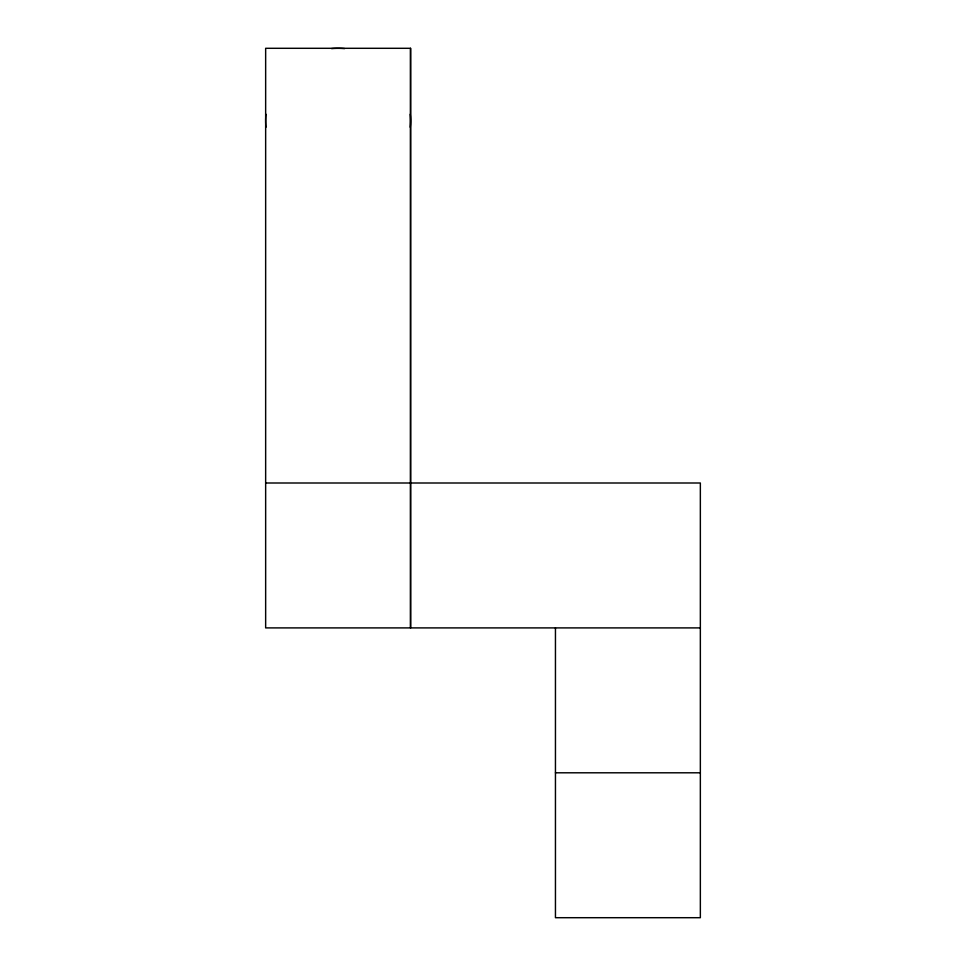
<?xml version="1.0" encoding="UTF-8"?>
<svg xmlns="http://www.w3.org/2000/svg" width="966" height="966" viewBox="0 0 966 966"><rect width="100%" height="100%" fill="white"/><g stroke="black" fill="none" stroke-linecap="round" stroke-linejoin="round"><path stroke-width="1.45" d="M410.55 48.3L410.55 627.9L410.55 48.3L265.65 48.3L265.65 627.9L700.35 627.9M265.65 483L700.35 483L700.35 917.7L555.45 917.7L555.45 627.9M555.45 772.8L700.35 772.8M265.94 127.258A72.45 72.45 0 0 1 265.94 114.242M331.592 48.59A72.45 72.45 0 0 1 344.608 48.59M410.26 114.242A72.45 72.45 0 0 1 410.26 127.258"/></g></svg>
